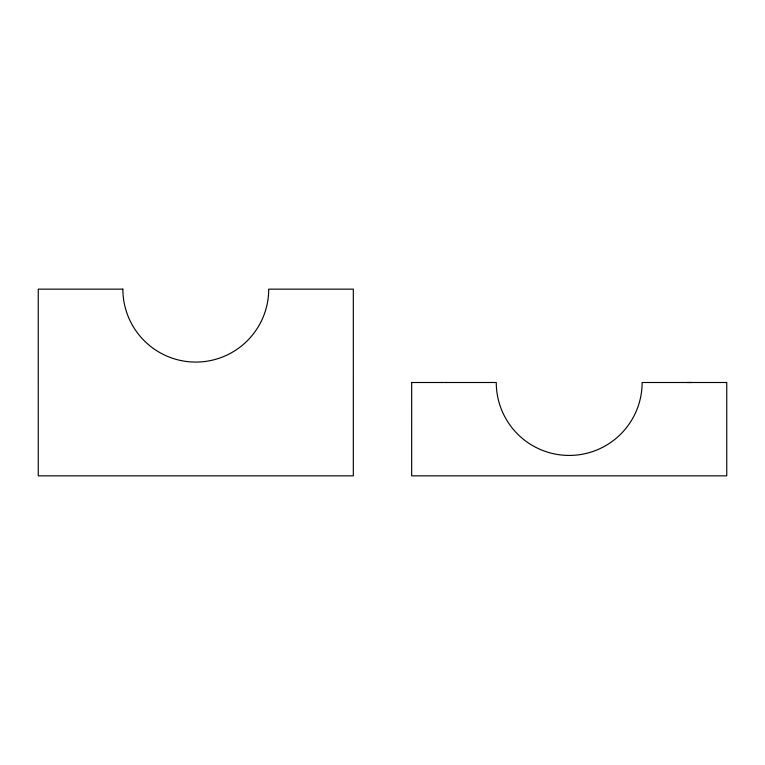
<?xml version="1.0" encoding="UTF-8"?>
<svg xmlns="http://www.w3.org/2000/svg" width="765" height="765" viewBox="0 0 765 765"><rect width="100%" height="100%" fill="white"/><g stroke="black" fill="none" stroke-linecap="round" stroke-linejoin="round"><path stroke-width="1.15" d="M691.742 382.5L686.444 382.5M440.822 382.5L441.405 382.5M445.861 382.5L446.674 382.5M411.685 382.5L411.666 475.849L726.75 475.849L726.75 382.5L642.131 382.5A72.933 72.933 0 0 1 569.198 455.433A72.933 72.933 0 0 1 496.265 382.5L411.666 382.5M122.859 289.151L38.25 289.151L38.26 475.849L353.325 475.849L353.315 289.151L268.716 289.151A72.933 72.933 0 0 1 195.792 362.075A72.933 72.933 0 0 1 122.859 289.151"/></g></svg>
